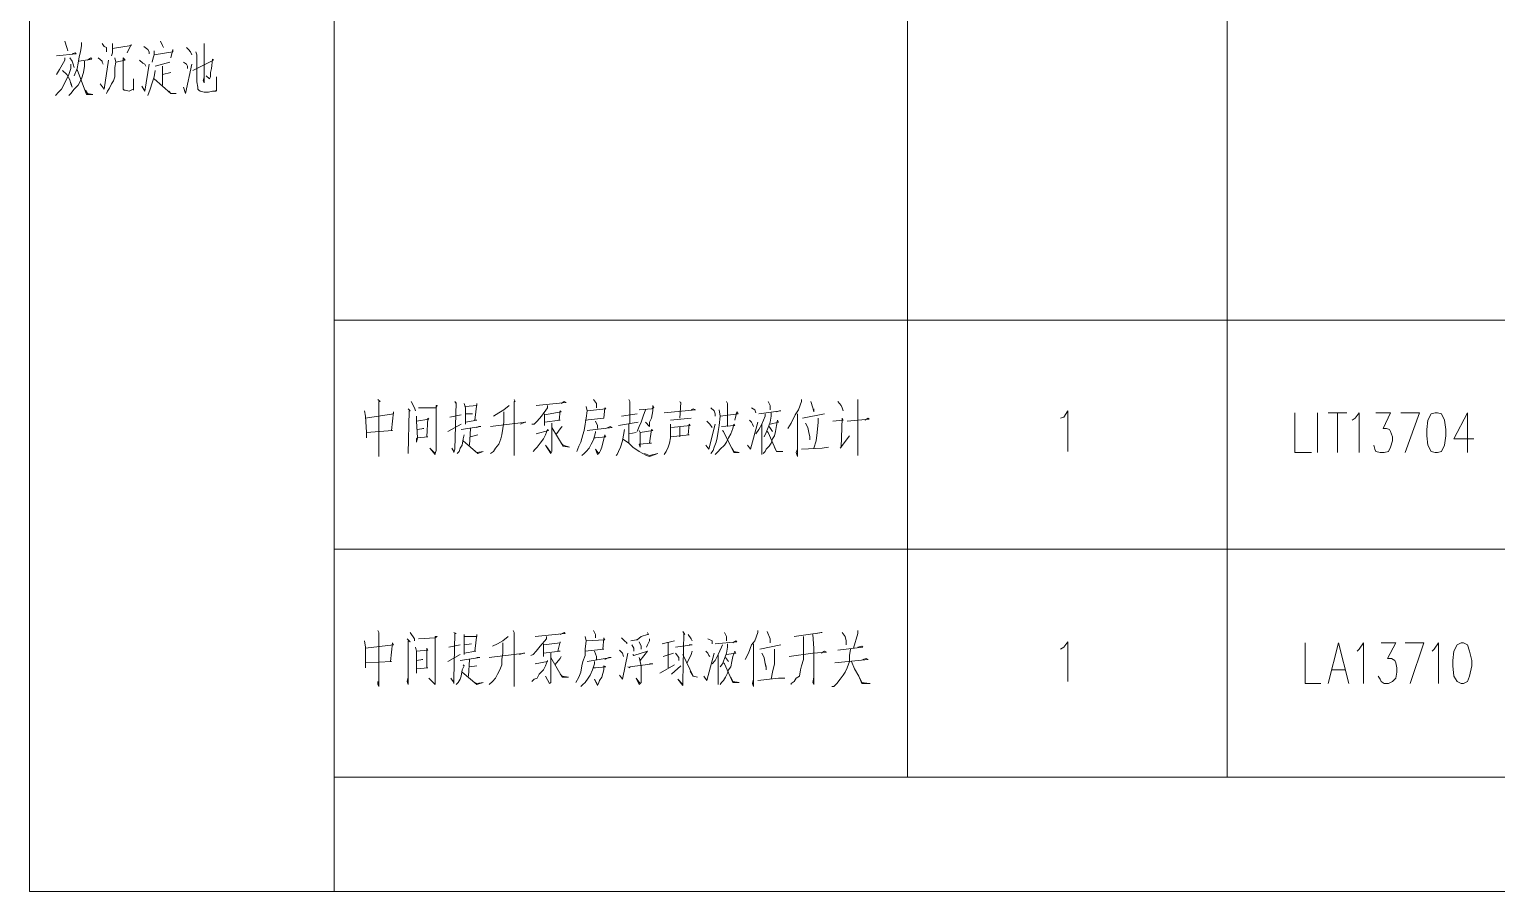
# Model space of a CAD drawing. Header units: millimetres. Extents: x 201 to 11482, y -7821 to 251.
# Drawn here: x 2669.7 to 2759.2, y -5579.6 to -5526.9 of the extents above; entities that cross this region are included whole.
import ezdxf

# ---------------------------------------------------------------- set-up
doc = ezdxf.new("R2010")
doc.units = ezdxf.units.MM

msp = doc.modelspace()

# ---------------------------------------------------------------- linework, layer by layer
at = {"color": 0, "lineweight": 18}
for points in [[(2669.664, -5462.719), (2669.664, -5579.559)], [(2688.27, -5476.371), (2688.27, -5544.697), (2723.258, -5544.697), (2723.258, -5476.371)], [(2723.258, -5544.697), (2742.753, -5544.697), (2742.753, -5476.371)], [(2742.753, -5544.697), (2762.247, -5544.697), (2762.247, -5476.371)], [(2672.014, -5528.251), (2671.95, -5528.06), (2671.823, -5527.679)], [(2672.395, -5529.775), (2672.585, -5529.33), (2672.649, -5529.013), (2672.712, -5528.632), (2672.776, -5528.314), (2672.839, -5527.933), (2672.839, -5527.743)], [(2674.109, -5527.806), (2674.236, -5527.997), (2674.363, -5528.06), (2674.363, -5528.314)], [(2674.744, -5527.806), (2674.744, -5527.997), (2674.744, -5528.251), (2674.744, -5528.378), (2674.681, -5528.568)], [(2674.744, -5528.124), (2675.887, -5527.933), (2675.887, -5527.87), (2675.633, -5528.378)], [(2677.665, -5527.679), (2677.792, -5527.933), (2677.856, -5528.06)], [(2680.332, -5527.806), (2680.332, -5527.933), (2680.332, -5530.219), (2680.269, -5530.092), (2680.332, -5529.838)], [(2671.315, -5528.568), (2672.522, -5528.441), (2672.458, -5528.378), (2672.268, -5528.441)], [(2671.823, -5528.695), (2671.823, -5528.822), (2671.506, -5529.394), (2671.315, -5529.711)], [(2672.141, -5528.695), (2672.268, -5528.886), (2672.331, -5529.076), (2672.395, -5529.267)], [(2672.712, -5528.886), (2673.474, -5528.759), (2673.411, -5528.695), (2673.22, -5528.822)], [(2673.855, -5528.695), (2674.109, -5528.886), (2674.109, -5528.949), (2674.173, -5529.076)], [(2674.871, -5528.695), (2674.935, -5528.949), (2674.871, -5529.267), (2674.871, -5529.584), (2674.871, -5529.838), (2674.808, -5530.092), (2674.681, -5530.283), (2674.554, -5530.537), (2674.427, -5530.727), (2674.363, -5530.854)], [(2674.935, -5528.949), (2675.506, -5528.822), (2675.379, -5528.695), (2675.379, -5529.203), (2675.379, -5530.346), (2675.379, -5530.473), (2675.379, -5530.6), (2675.443, -5530.664), (2675.506, -5530.664), (2675.76, -5530.727), (2675.887, -5530.664), (2676.014, -5530.6), (2676.014, -5529.965), (2676.014, -5530.664)], [(2676.649, -5527.997), (2676.903, -5528.187), (2676.967, -5528.314), (2676.967, -5528.441)], [(2677.284, -5528.251), (2677.284, -5528.505), (2677.221, -5528.695), (2677.157, -5528.949)], [(2677.284, -5528.505), (2678.427, -5528.314), (2678.427, -5528.187), (2678.3, -5528.695)], [(2679.253, -5528.06), (2679.38, -5528.187), (2679.507, -5528.314), (2679.57, -5528.505)], [(2679.634, -5529.457), (2680.904, -5528.822), (2680.84, -5528.759), (2680.777, -5529.33), (2680.713, -5529.584), (2680.713, -5529.838), (2680.65, -5529.965), (2680.459, -5529.775), (2680.65, -5529.965), (2680.713, -5529.838)], [(2679.824, -5528.314), (2679.888, -5528.505), (2679.888, -5530.156), (2679.951, -5530.473), (2679.951, -5530.6), (2680.015, -5530.664), (2680.078, -5530.727), (2680.332, -5530.791), (2680.586, -5530.791), (2680.84, -5530.727), (2681.031, -5530.727), (2681.094, -5530.664), (2681.094, -5529.838), (2681.094, -5530.727)], [(2672.204, -5529.076), (2672.204, -5529.33), (2672.077, -5529.711), (2671.823, -5530.219), (2671.633, -5530.6), (2671.442, -5530.791), (2671.252, -5530.981)], [(2671.696, -5529.457), (2671.95, -5529.711), (2672.141, -5530.029), (2672.204, -5530.283), (2672.268, -5530.473), (2672.204, -5530.219)], [(2673.03, -5528.886), (2673.03, -5529.203), (2672.966, -5529.584), (2672.839, -5529.965), (2672.649, -5530.346), (2672.395, -5530.6), (2672.204, -5530.854), (2672.077, -5530.981)], [(2672.585, -5529.394), (2673.157, -5530.918), (2673.538, -5530.918), (2673.22, -5530.854), (2673.093, -5530.664)], [(2673.982, -5530.283), (2674.236, -5530.6), (2674.49, -5528.822)], [(2676.395, -5528.822), (2676.586, -5529.013), (2676.713, -5529.076), (2676.776, -5529.203)], [(2676.522, -5530.41), (2676.713, -5530.727), (2676.967, -5529.076)], [(2677.348, -5529.457), (2677.284, -5529.838), (2677.157, -5530.219), (2677.03, -5530.6), (2676.903, -5530.981)], [(2677.348, -5529.203), (2678.237, -5528.949)], [(2677.792, -5529.203), (2677.792, -5530.346)], [(2677.792, -5529.711), (2678.3, -5529.584)], [(2679.062, -5528.949), (2679.253, -5529.076), (2679.316, -5529.203), (2679.316, -5529.33)], [(2679.062, -5530.473), (2679.189, -5530.854), (2679.57, -5529.076)], [(2677.284, -5529.965), (2678.3, -5530.854), (2678.618, -5530.854), (2678.3, -5530.854), (2678.173, -5530.727)], [(2688.27, -5544.697), (2688.27, -5565.589)], [(2719.829, -5544.697), (2739.768, -5544.697)], [(2723.258, -5558.667), (2723.258, -5544.697)], [(2739.768, -5544.697), (2759.707, -5544.697), (2809.491, -5544.697)], [(2742.753, -5558.667), (2742.753, -5544.697)], [(2690.111, -5550.222), (2690.175, -5550.539), (2690.238, -5551.555), (2690.238, -5551.873)], [(2690.937, -5549.523), (2691.064, -5549.65), (2691, -5549.65), (2691, -5553.016), (2691, -5552.825), (2691, -5552.698)], [(2692.778, -5550.095), (2692.905, -5550.222), (2692.842, -5550.222), (2692.778, -5552.825), (2692.778, -5552.698), (2692.778, -5552.444)], [(2692.969, -5549.65), (2693.159, -5550.031), (2693.223, -5550.222)], [(2693.413, -5550.031), (2694.493, -5550.031), (2694.493, -5549.904), (2694.556, -5549.904), (2694.493, -5550.031), (2694.493, -5552.444), (2694.493, -5552.635), (2694.429, -5552.825), (2694.429, -5552.889), (2694.112, -5552.508), (2694.429, -5552.825)], [(2695.636, -5549.65), (2695.699, -5549.777), (2695.699, -5549.714), (2695.636, -5552.571), (2695.572, -5552.762), (2695.572, -5552.698), (2695.445, -5552.508), (2695.572, -5552.698)], [(2696.207, -5549.777), (2696.271, -5550.031), (2696.271, -5550.539), (2696.271, -5551.047), (2696.271, -5550.92), (2696.969, -5550.793), (2696.842, -5550.793), (2696.969, -5549.777), (2696.969, -5549.904), (2696.271, -5549.968)], [(2698.938, -5549.904), (2698.62, -5550.158), (2698.303, -5550.349), (2697.985, -5550.539)], [(2699.255, -5549.523), (2699.319, -5549.65), (2699.255, -5549.65), (2699.255, -5552.952), (2699.255, -5552.698), (2699.255, -5552.317)], [(2701.287, -5549.904), (2701.287, -5550.031), (2700.906, -5550.539), (2700.652, -5550.857), (2700.462, -5551.047), (2700.335, -5551.047)], [(2700.589, -5549.904), (2702.43, -5549.714), (2702.303, -5549.65), (2702.113, -5549.777)], [(2701.097, -5550.412), (2701.097, -5551.111), (2701.097, -5550.92), (2702.049, -5550.793), (2701.986, -5550.793), (2702.049, -5550.222), (2702.113, -5550.285), (2701.097, -5550.476)], [(2703.637, -5549.968), (2703.7, -5550.222), (2703.637, -5550.666), (2703.573, -5551.047), (2703.573, -5551.047), (2703.51, -5551.428), (2703.446, -5551.682), (2703.319, -5552.127), (2703.192, -5552.381), (2703.065, -5552.698)], [(2703.7, -5550.222), (2704.843, -5550.095), (2704.78, -5550.031), (2704.716, -5550.666), (2704.716, -5550.666), (2703.573, -5550.793)], [(2704.081, -5549.523), (2704.272, -5549.777), (2704.272, -5549.841), (2704.272, -5550.031)], [(2706.24, -5549.523), (2706.304, -5549.65), (2706.304, -5550.984)], [(2706.748, -5551.492), (2706.875, -5551.174), (2707.002, -5550.92), (2707.129, -5550.539), (2707.256, -5550.158)], [(2706.875, -5550.158), (2707.637, -5550.095), (2707.764, -5550.031), (2707.701, -5549.904), (2707.701, -5550.222), (2707.637, -5550.666), (2707.51, -5550.92), (2707.51, -5551.174), (2707.256, -5550.92)], [(2708.399, -5550.349), (2710.304, -5550.158), (2710.177, -5550.095), (2710.05, -5550.158)], [(2709.352, -5549.65), (2709.415, -5549.777), (2709.415, -5549.714), (2709.352, -5550.666)], [(2711.257, -5550.031), (2711.447, -5550.222), (2711.511, -5550.412), (2711.511, -5550.539)], [(2711.765, -5550.158), (2711.828, -5550.539), (2711.765, -5551.111), (2711.701, -5551.492), (2711.638, -5551.873), (2711.574, -5552.127), (2711.447, -5552.444), (2711.384, -5552.635), (2711.257, -5552.825)], [(2712.209, -5549.65), (2712.273, -5549.777), (2712.273, -5551.174)], [(2713.733, -5550.031), (2713.924, -5550.158), (2713.987, -5550.349)], [(2714.178, -5550.412), (2715.511, -5550.222), (2715.448, -5550.222), (2715.257, -5550.285)], [(2714.749, -5549.65), (2714.876, -5549.904), (2714.876, -5550.158)], [(2716.781, -5549.523), (2716.781, -5549.65), (2716.591, -5550.158), (2716.4, -5550.476), (2716.146, -5550.984), (2715.956, -5551.301)], [(2717.353, -5549.65), (2717.48, -5550.031), (2717.543, -5550.285), (2717.543, -5550.095)], [(2719.004, -5549.65), (2719.194, -5549.904), (2719.258, -5550.031), (2719.321, -5550.222)], [(2720.21, -5549.523), (2720.21, -5549.777), (2720.21, -5552.952), (2720.21, -5552.698), (2720.21, -5552.444)], [(2732.593, -5550.666), (2732.783, -5550.603), (2733.037, -5550.222), (2733.037, -5552.698)], [(2690.175, -5550.666), (2691.889, -5550.412), (2691.889, -5550.285), (2691.762, -5551.428), (2691.826, -5551.428), (2690.238, -5551.555)], [(2693.286, -5550.539), (2693.286, -5550.603), (2693.286, -5550.857), (2693.35, -5551.873), (2693.286, -5552.127), (2693.286, -5551.936), (2693.35, -5551.873), (2693.985, -5551.809), (2693.921, -5551.809), (2693.985, -5550.666), (2694.048, -5550.73), (2693.286, -5550.857)], [(2695.191, -5551.492), (2696.017, -5551.047)], [(2696.017, -5550.476), (2695.318, -5550.603)], [(2696.271, -5550.412), (2696.715, -5550.412)], [(2698.62, -5550.285), (2698.62, -5550.92), (2698.557, -5551.301), (2698.493, -5551.682), (2698.43, -5551.936), (2698.303, -5552.254), (2698.112, -5552.508), (2697.985, -5552.698), (2697.795, -5552.825)], [(2697.795, -5551.174), (2699.954, -5550.92), (2699.89, -5550.92), (2699.636, -5551.047)], [(2701.541, -5550.984), (2701.541, -5551.111), (2701.541, -5552.444), (2701.541, -5552.698), (2701.478, -5552.825), (2701.16, -5552.317), (2701.478, -5552.762)], [(2704.208, -5550.857), (2704.335, -5551.111), (2704.335, -5551.301)], [(2705.605, -5551.111), (2706.812, -5550.92)], [(2705.796, -5550.539), (2706.748, -5550.412)], [(2706.24, -5551.047), (2706.24, -5551.238), (2706.24, -5552.19)], [(2708.78, -5551.047), (2708.78, -5551.301), (2708.78, -5551.555), (2708.78, -5551.873), (2708.717, -5552.19), (2708.653, -5552.444), (2708.526, -5552.698), (2708.399, -5552.889)], [(2708.78, -5550.793), (2710.05, -5550.666)], [(2708.844, -5551.238), (2709.987, -5551.111), (2709.923, -5551.047), (2709.86, -5551.682), (2709.923, -5551.682), (2708.78, -5551.809)], [(2710.939, -5552.317), (2711.13, -5552.571), (2711.511, -5551.047)], [(2711.003, -5550.857), (2711.193, -5551.047), (2711.32, -5551.238)], [(2711.892, -5551.174), (2712.717, -5551.111), (2712.654, -5551.047), (2712.59, -5551.301), (2712.463, -5551.619), (2712.336, -5551.873), (2712.209, -5552.127), (2712.082, -5552.317), (2711.828, -5552.571), (2711.701, -5552.698), (2711.511, -5552.889)], [(2711.828, -5550.539), (2712.908, -5550.412), (2712.844, -5550.285), (2712.717, -5550.793)], [(2713.479, -5552.317), (2713.67, -5552.571), (2714.114, -5550.92)], [(2713.606, -5550.793), (2713.733, -5550.92), (2713.797, -5551.047), (2713.86, -5551.174)], [(2714.559, -5550.412), (2714.559, -5550.539), (2714.368, -5551.047), (2714.178, -5551.365), (2713.987, -5551.619)], [(2714.368, -5551.047), (2714.368, -5552.889), (2714.368, -5552.698), (2714.368, -5552.444)], [(2714.876, -5551.047), (2715.384, -5550.92), (2715.321, -5550.793), (2715.257, -5551.111), (2715.194, -5551.492), (2715.13, -5551.746), (2715.003, -5551.936), (2714.94, -5552.19), (2714.813, -5552.381), (2714.622, -5552.571), (2714.559, -5552.698), (2714.432, -5552.825)], [(2714.94, -5550.349), (2714.94, -5550.539), (2714.876, -5550.92), (2714.749, -5551.238), (2714.622, -5551.555), (2714.495, -5551.809)], [(2716.527, -5550.412), (2716.527, -5553.016), (2716.464, -5552.762), (2716.527, -5552.571)], [(2716.845, -5550.666), (2718.178, -5550.412)], [(2717.035, -5550.984), (2717.162, -5551.238), (2717.226, -5551.555), (2717.289, -5551.809), (2717.289, -5552), (2717.289, -5551.809), (2717.226, -5551.555)], [(2717.797, -5550.666), (2717.797, -5550.92), (2717.734, -5551.555), (2717.67, -5552.063), (2717.543, -5552.508)], [(2718.686, -5550.857), (2719.321, -5550.793), (2719.258, -5550.666), (2719.194, -5552.444), (2719.131, -5552.508), (2719.702, -5551.746)], [(2719.575, -5550.857), (2720.909, -5550.73), (2720.845, -5550.666), (2720.655, -5550.793)], [(2746.88, -5550.349), (2746.88, -5552.762), (2747.896, -5552.762)], [(2748.277, -5552.762), (2748.277, -5550.349)], [(2748.912, -5550.349), (2750.055, -5550.349)], [(2749.484, -5550.349), (2749.484, -5552.762)], [(2750.373, -5550.793), (2750.563, -5550.666), (2750.817, -5550.349), (2750.817, -5552.762)], [(2751.833, -5550.349), (2752.722, -5550.349), (2752.278, -5551.301), (2752.468, -5551.301), (2752.659, -5551.365), (2752.722, -5551.492), (2752.849, -5551.809), (2752.849, -5552.063), (2752.722, -5552.444), (2752.595, -5552.698), (2752.341, -5552.762), (2752.087, -5552.762), (2751.833, -5552.698), (2751.77, -5552.571), (2751.706, -5552.317)], [(2753.357, -5550.349), (2754.5, -5550.349), (2753.611, -5552.762)], [(2755.453, -5550.349), (2755.199, -5550.412), (2755.008, -5550.793), (2754.945, -5551.365), (2754.945, -5551.746), (2755.008, -5552.317), (2755.199, -5552.698), (2755.453, -5552.762), (2755.58, -5552.762), (2755.834, -5552.698), (2756.024, -5552.317), (2756.088, -5551.746), (2756.088, -5551.365), (2756.024, -5550.793), (2755.834, -5550.412), (2755.58, -5550.349), (2755.453, -5550.349)], [(2757.421, -5552.762), (2757.421, -5550.349), (2756.596, -5551.936), (2757.802, -5551.936)], [(2693.35, -5551.365), (2693.731, -5551.301), (2693.667, -5551.301), (2693.667, -5551.301)], [(2696.207, -5551.682), (2696.207, -5551.682), (2696.144, -5551.936), (2696.08, -5552.317), (2695.953, -5552.508), (2695.89, -5552.698), (2695.763, -5552.825)], [(2696.017, -5551.365), (2697.223, -5551.174), (2697.096, -5551.174), (2696.969, -5551.238)], [(2696.144, -5552.063), (2697.033, -5552.825), (2697.35, -5552.698), (2696.969, -5552.762), (2696.842, -5552.698)], [(2696.588, -5551.301), (2696.525, -5552.317)], [(2696.588, -5551.809), (2697.033, -5551.682)], [(2700.589, -5551.619), (2701.351, -5551.428), (2701.287, -5551.365), (2701.16, -5551.682), (2701.033, -5551.936), (2700.843, -5552.19), (2700.652, -5552.444), (2700.525, -5552.571), (2700.398, -5552.698)], [(2701.541, -5551.238), (2702.24, -5552.381), (2702.621, -5552.444), (2702.24, -5552.317), (2702.113, -5552.19)], [(2702.176, -5551.174), (2702.113, -5551.238), (2701.795, -5551.682)], [(2704.208, -5551.492), (2704.208, -5551.555), (2704.081, -5552), (2703.954, -5552.254), (2703.827, -5552.508), (2703.637, -5552.698), (2703.51, -5552.825), (2703.383, -5552.952)], [(2703.7, -5551.428), (2705.224, -5551.238), (2705.097, -5551.174), (2704.843, -5551.301)], [(2704.145, -5551.873), (2704.208, -5551.873), (2704.843, -5551.809), (2704.78, -5551.682), (2704.716, -5551.936), (2704.589, -5552.444), (2704.526, -5552.635), (2704.462, -5552.762), (2704.335, -5552.889), (2704.208, -5552.571), (2704.399, -5552.825)], [(2705.986, -5551.365), (2705.859, -5552.063), (2705.732, -5552.444), (2705.605, -5552.698), (2705.542, -5552.889), (2705.478, -5552.952)], [(2705.859, -5551.936), (2706.24, -5552.19), (2706.494, -5552.444), (2706.875, -5552.698), (2707.32, -5552.952), (2707.51, -5553.016), (2708.018, -5552.825), (2707.51, -5552.952), (2707.193, -5552.825)], [(2706.24, -5551.619), (2706.685, -5551.555)], [(2706.875, -5551.428), (2706.939, -5551.555), (2706.939, -5552.254), (2706.939, -5552.444), (2706.875, -5552.254), (2707.637, -5552.19), (2707.51, -5552.19), (2707.637, -5551.365), (2707.701, -5551.428), (2706.939, -5551.555)], [(2709.352, -5551.174), (2709.352, -5551.809)], [(2711.955, -5551.428), (2712.019, -5551.492), (2712.654, -5552.762), (2712.971, -5552.762), (2712.654, -5552.698), (2712.527, -5552.508)], [(2714.686, -5551.492), (2714.749, -5551.555), (2715.257, -5552.698), (2715.638, -5552.698), (2715.257, -5552.698), (2715.13, -5552.444)], [(2714.813, -5551.174), (2715.003, -5551.492)], [(2716.781, -5552.571), (2718.051, -5552.508), (2718.432, -5552.444)], [(2688.27, -5572.574), (2688.27, -5558.667)], [(2688.27, -5558.667), (2723.258, -5558.667)], [(2722.814, -5558.667), (2742.753, -5558.667)], [(2723.258, -5572.574), (2723.258, -5558.667)], [(2742.372, -5558.667), (2762.247, -5558.667)], [(2742.753, -5572.574), (2742.753, -5558.667)], [(2690.937, -5563.62), (2691, -5563.747), (2691, -5563.747), (2691, -5567.049), (2690.937, -5566.922), (2690.937, -5566.732)], [(2699.192, -5563.62), (2699.255, -5563.747), (2699.255, -5563.747), (2699.255, -5567.049), (2699.255, -5566.795), (2699.255, -5566.414)], [(2704.081, -5563.62), (2704.208, -5563.874), (2704.208, -5563.938), (2704.208, -5564.065)], [(2709.542, -5563.684), (2709.669, -5563.874), (2709.606, -5563.811), (2709.542, -5566.732), (2709.542, -5566.922), (2709.542, -5566.986), (2709.225, -5566.605), (2709.542, -5566.922)], [(2714.114, -5563.62), (2714.114, -5563.747), (2713.924, -5564.255), (2713.733, -5564.509), (2713.543, -5565.017), (2713.352, -5565.398)], [(2714.686, -5563.684), (2714.876, -5564.128), (2714.876, -5564.382), (2714.876, -5564.128)], [(2720.21, -5563.62), (2720.21, -5563.811), (2719.956, -5564.7)], [(2690.111, -5564.255), (2690.175, -5564.636), (2690.175, -5565.652), (2690.175, -5565.906)], [(2690.175, -5564.7), (2691.889, -5564.509), (2691.826, -5564.382), (2691.699, -5565.525), (2691.762, -5565.525), (2690.175, -5565.589)], [(2692.715, -5564.128), (2692.905, -5564.319), (2692.778, -5564.255), (2692.778, -5566.922), (2692.715, -5566.732), (2692.778, -5566.478)], [(2692.905, -5563.747), (2693.159, -5564.128), (2693.159, -5564.255)], [(2693.413, -5564.128), (2694.429, -5564.065), (2694.429, -5564.001), (2694.556, -5564.001), (2694.429, -5564.065), (2694.429, -5566.478), (2694.429, -5566.668), (2694.429, -5566.922), (2694.429, -5566.922), (2694.048, -5566.541), (2694.429, -5566.922)], [(2695.953, -5564.509), (2695.255, -5564.636)], [(2695.572, -5563.747), (2695.699, -5563.811), (2695.636, -5563.811), (2695.572, -5566.605), (2695.572, -5566.859), (2695.572, -5566.795), (2695.382, -5566.541), (2695.572, -5566.795)], [(2696.207, -5563.874), (2696.207, -5564.065), (2696.207, -5564.573), (2696.207, -5565.081), (2696.207, -5565.017), (2696.906, -5564.89), (2696.842, -5564.89), (2696.969, -5563.874), (2696.969, -5564.001), (2696.207, -5564.001)], [(2696.207, -5564.509), (2696.652, -5564.446)], [(2698.557, -5564.382), (2698.557, -5565.017), (2698.493, -5565.398), (2698.493, -5565.716), (2698.366, -5566.033), (2698.239, -5566.287), (2698.112, -5566.541), (2697.922, -5566.732), (2697.731, -5566.922)], [(2698.874, -5564.001), (2698.557, -5564.255), (2698.239, -5564.446), (2697.922, -5564.573)], [(2701.224, -5564.001), (2701.224, -5564.128), (2700.843, -5564.573), (2700.589, -5564.89), (2700.398, -5565.081), (2700.271, -5565.144)], [(2700.525, -5564.001), (2702.367, -5563.811), (2702.303, -5563.747), (2702.049, -5563.874)], [(2701.033, -5564.446), (2701.033, -5565.208), (2701.033, -5565.017), (2702.049, -5564.89), (2701.922, -5564.89), (2702.049, -5564.319), (2702.049, -5564.382), (2701.033, -5564.509)], [(2703.573, -5564.001), (2703.637, -5564.255), (2703.573, -5564.763), (2703.573, -5565.144), (2703.446, -5565.525), (2703.383, -5565.779), (2703.319, -5566.16), (2703.192, -5566.478), (2703.002, -5566.795)], [(2703.637, -5564.255), (2704.78, -5564.192), (2704.716, -5564.065), (2704.653, -5564.763), (2704.716, -5564.763), (2703.573, -5564.89)], [(2705.796, -5564.065), (2705.986, -5564.255), (2706.113, -5564.382), (2706.113, -5564.446)], [(2707.383, -5563.747), (2707.447, -5563.874), (2707.383, -5563.874), (2707.002, -5564.001), (2706.748, -5564.192), (2706.685, -5564.192), (2706.367, -5564.255)], [(2706.431, -5564.509), (2706.558, -5564.7), (2706.558, -5564.763), (2706.558, -5564.89)], [(2706.875, -5564.319), (2707.002, -5564.573), (2707.002, -5564.763)], [(2707.51, -5564.128), (2707.51, -5564.192), (2707.51, -5564.255), (2707.383, -5564.509), (2707.32, -5564.636)], [(2709.034, -5564.255), (2708.272, -5564.446)], [(2708.653, -5565.906), (2708.653, -5564.382)], [(2709.098, -5564.636), (2710.114, -5564.509), (2710.05, -5564.509), (2709.923, -5564.509)], [(2709.86, -5563.874), (2710.05, -5564.128), (2710.114, -5564.255)], [(2711.066, -5564.128), (2711.32, -5564.255), (2711.32, -5564.446)], [(2711.955, -5564.509), (2711.892, -5564.636), (2711.701, -5565.081), (2711.511, -5565.462), (2711.32, -5565.652)], [(2711.511, -5564.446), (2712.844, -5564.319), (2712.781, -5564.255), (2712.59, -5564.382)], [(2712.273, -5564.446), (2712.273, -5564.636), (2712.209, -5565.017), (2712.082, -5565.335), (2711.955, -5565.652), (2711.828, -5565.843)], [(2712.082, -5563.747), (2712.209, -5564.001), (2712.209, -5564.255)], [(2713.86, -5564.446), (2713.86, -5567.049), (2713.797, -5566.859), (2713.86, -5566.605)], [(2714.241, -5564.763), (2715.511, -5564.509)], [(2716.908, -5564.001), (2716.908, -5564.573), (2716.908, -5565.017), (2716.908, -5565.398), (2716.781, -5565.779), (2716.718, -5566.033), (2716.654, -5566.414), (2716.464, -5566.541), (2716.337, -5566.732), (2716.146, -5566.859), (2716.146, -5566.922)], [(2716.337, -5564.001), (2718.051, -5563.747), (2717.988, -5563.747), (2717.67, -5563.811)], [(2717.48, -5563.874), (2717.543, -5564.7), (2717.543, -5565.779), (2717.543, -5566.668), (2717.543, -5566.922), (2717.48, -5566.795), (2717.543, -5566.478)], [(2719.004, -5564.827), (2720.528, -5564.636), (2720.464, -5564.573), (2720.21, -5564.636)], [(2719.258, -5563.747), (2719.448, -5564.001), (2719.512, -5564.255), (2719.512, -5564.509)], [(2732.593, -5564.763), (2732.783, -5564.636), (2733.037, -5564.319), (2733.037, -5566.732)], [(2747.515, -5564.382), (2747.515, -5566.859), (2748.468, -5566.859)], [(2748.912, -5566.859), (2749.547, -5564.382), (2750.182, -5566.859)], [(2750.69, -5564.89), (2750.817, -5564.763), (2751.071, -5564.382), (2751.071, -5566.859)], [(2752.151, -5564.382), (2753.04, -5564.382), (2752.532, -5565.335), (2752.786, -5565.335), (2752.976, -5565.462), (2753.04, -5565.589), (2753.103, -5565.906), (2753.103, -5566.16), (2753.04, -5566.541), (2752.849, -5566.732), (2752.595, -5566.859), (2752.341, -5566.859), (2752.151, -5566.732), (2752.087, -5566.605), (2751.96, -5566.414)], [(2753.611, -5564.382), (2754.754, -5564.382), (2753.929, -5566.859)], [(2755.262, -5564.89), (2755.389, -5564.763), (2755.643, -5564.382), (2755.643, -5566.859)], [(2757.04, -5564.382), (2756.786, -5564.509), (2756.596, -5564.89), (2756.532, -5565.462), (2756.532, -5565.779), (2756.596, -5566.414), (2756.786, -5566.732), (2757.04, -5566.859), (2757.167, -5566.859), (2757.421, -5566.732), (2757.548, -5566.414), (2757.675, -5565.779), (2757.675, -5565.462), (2757.548, -5564.89), (2757.421, -5564.509), (2757.167, -5564.382), (2757.04, -5564.382)], [(2693.223, -5564.636), (2693.286, -5564.89), (2693.286, -5565.97), (2693.286, -5566.224), (2693.286, -5566.033), (2693.286, -5565.97), (2693.985, -5565.906), (2693.921, -5565.906), (2693.921, -5564.7), (2693.985, -5564.827), (2693.286, -5564.89)], [(2693.286, -5565.462), (2693.667, -5565.398), (2693.667, -5565.398), (2693.604, -5565.398)], [(2695.191, -5565.525), (2695.953, -5565.081)], [(2695.953, -5565.462), (2697.16, -5565.271), (2697.096, -5565.271), (2696.969, -5565.271)], [(2696.525, -5565.398), (2696.461, -5566.414)], [(2697.731, -5565.271), (2699.89, -5565.017), (2699.827, -5565.017), (2699.573, -5565.081)], [(2700.525, -5565.652), (2701.287, -5565.525), (2701.287, -5565.462), (2701.16, -5565.779), (2701.033, -5566.033), (2700.779, -5566.287), (2700.652, -5566.541), (2700.462, -5566.605), (2700.335, -5566.732)], [(2701.478, -5565.017), (2701.478, -5565.208), (2701.478, -5566.541), (2701.478, -5566.795), (2701.414, -5566.859), (2701.16, -5566.414), (2701.414, -5566.859)], [(2701.478, -5565.271), (2702.176, -5566.478), (2702.557, -5566.478), (2702.176, -5566.414), (2702.049, -5566.287)], [(2702.113, -5565.208), (2702.049, -5565.335), (2701.732, -5565.716)], [(2703.7, -5565.525), (2705.161, -5565.271), (2705.034, -5565.271), (2704.78, -5565.398)], [(2704.145, -5564.89), (2704.272, -5565.208), (2704.272, -5565.398)], [(2705.669, -5564.827), (2705.859, -5565.017), (2705.923, -5565.208)], [(2705.669, -5566.351), (2705.859, -5566.605), (2706.177, -5565.017)], [(2706.494, -5565.081), (2706.558, -5565.144), (2707.383, -5564.89), (2707.383, -5564.89), (2706.939, -5565.462), (2706.875, -5565.271), (2706.939, -5565.525), (2707.002, -5565.779), (2707.002, -5566.033), (2707.002, -5566.351), (2707.002, -5566.541), (2707.002, -5566.795), (2706.939, -5566.859), (2706.875, -5566.922), (2706.685, -5566.541), (2706.939, -5566.859)], [(2708.336, -5565.208), (2708.971, -5565.017)], [(2709.098, -5565.017), (2709.288, -5565.271), (2709.288, -5565.462)], [(2709.542, -5565.081), (2710.177, -5566.414), (2710.431, -5566.478), (2710.177, -5566.414), (2709.987, -5566.097)], [(2710.114, -5564.89), (2710.05, -5565.081), (2709.796, -5565.589)], [(2710.812, -5566.414), (2711.003, -5566.668), (2711.447, -5565.017)], [(2710.939, -5564.89), (2711.066, -5565.017), (2711.13, -5565.144), (2711.193, -5565.208)], [(2711.701, -5565.081), (2711.701, -5566.922), (2711.701, -5566.795), (2711.701, -5566.478)], [(2712.209, -5565.081), (2712.781, -5565.017), (2712.717, -5564.89), (2712.59, -5565.208), (2712.527, -5565.525), (2712.463, -5565.843), (2712.336, -5566.033), (2712.273, -5566.224), (2712.146, -5566.478), (2712.019, -5566.668), (2711.892, -5566.795), (2711.828, -5566.922)], [(2712.146, -5565.271), (2712.336, -5565.525)], [(2714.368, -5565.017), (2714.495, -5565.271), (2714.559, -5565.652), (2714.622, -5565.906), (2714.622, -5566.033), (2714.622, -5565.843), (2714.559, -5565.589)], [(2715.13, -5564.763), (2715.13, -5565.017), (2715.13, -5565.652), (2715.003, -5566.16), (2714.94, -5566.605)], [(2716.019, -5565.208), (2717.48, -5565.017), (2718.305, -5564.954), (2718.178, -5564.89), (2717.988, -5565.017)], [(2719.766, -5564.763), (2719.702, -5565.144), (2719.702, -5565.525), (2719.575, -5565.906), (2719.448, -5566.16), (2719.321, -5566.351), (2719.131, -5566.605), (2718.94, -5566.859), (2718.75, -5567.049), (2718.623, -5567.049)], [(2718.813, -5565.589), (2720.845, -5565.398), (2720.718, -5565.335), (2720.528, -5565.398)], [(2696.144, -5565.716), (2696.207, -5565.779), (2696.08, -5566.033), (2696.017, -5566.414), (2695.953, -5566.605), (2695.826, -5566.795), (2695.699, -5566.922)], [(2696.08, -5566.16), (2696.969, -5566.922), (2697.35, -5566.795), (2696.969, -5566.859), (2696.842, -5566.795)], [(2696.525, -5565.843), (2696.969, -5565.779)], [(2704.145, -5565.525), (2704.145, -5565.652), (2704.018, -5566.033), (2703.891, -5566.351), (2703.764, -5566.541), (2703.573, -5566.795), (2703.446, -5566.922), (2703.319, -5567.049)], [(2704.081, -5565.906), (2704.208, -5565.906), (2704.843, -5565.843), (2704.716, -5565.779), (2704.716, -5566.033), (2704.589, -5566.478), (2704.462, -5566.668), (2704.399, -5566.859), (2704.335, -5566.986), (2704.145, -5566.605), (2704.335, -5566.922)], [(2706.177, -5565.843), (2706.304, -5565.906), (2706.304, -5565.843), (2707.701, -5565.652), (2707.637, -5565.652), (2707.51, -5565.652)], [(2708.145, -5566.224), (2709.034, -5565.716)], [(2708.844, -5566.287), (2709.415, -5565.779)], [(2712.019, -5565.589), (2712.082, -5565.652), (2712.59, -5566.795), (2712.971, -5566.795), (2712.59, -5566.732), (2712.463, -5566.478)], [(2719.829, -5565.525), (2720.02, -5565.97), (2720.274, -5566.414), (2720.464, -5566.859), (2720.972, -5566.859), (2720.909, -5566.859), (2720.464, -5566.795), (2720.337, -5566.541)], [(2749.166, -5566.033), (2749.928, -5566.033)], [(2714.114, -5566.668), (2715.384, -5566.541), (2715.765, -5566.541)], [(2686.746, -5579.559), (2722.433, -5579.559), (2742.372, -5579.559), (2762.247, -5579.559), (2762.247, -5572.574)], [(2688.27, -5572.574), (2688.27, -5579.559)], [(2688.27, -5572.574), (2723.258, -5572.574)], [(2688.27, -5572.574), (2719.829, -5572.574)], [(2722.814, -5572.574), (2742.753, -5572.574)], [(2742.372, -5572.574), (2762.247, -5572.574)], [(2688.27, -5579.559), (2669.664, -5579.559)]]:
    msp.add_lwpolyline(points, dxfattribs=at)

doc.saveas('drawing.dxf')
